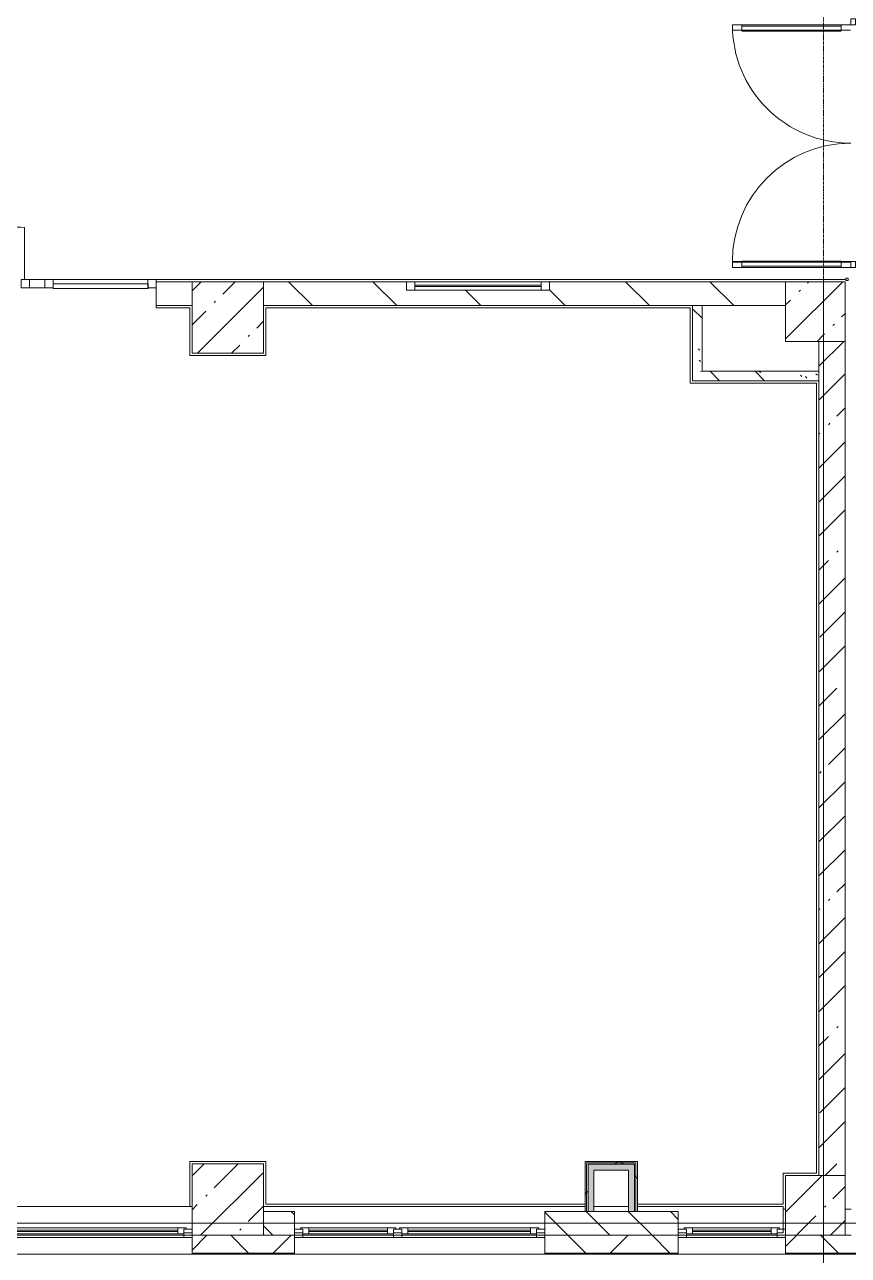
# Model space of a CAD drawing. Header units: millimetres. Extents: x 81610 to 276841, y -8553 to 29000.
# Drawn here: x 181436 to 188348, y -269 to 10057 of the extents above; entities that cross this region are included whole.
import ezdxf

# ---------------------------------------------------------------- set-up
doc = ezdxf.new("R2010")
doc.units = ezdxf.units.MM
doc.linetypes.add('Осевая', pattern=[31.75, 6.35, -4.7625, 15.875, -4.7625])
for name, color, linetype, lineweight, true_color in [('A-DETL-GENF-3', 7, 'Continuous', 5, 0xaaaaaa), ('A-DOOR-4', 7, 'Continuous', 5, 0xaaaaaa), ('A-FLOR-2', 7, 'Continuous', 5, 0xaaaaaa), ('I-WALL-2', 7, 'Continuous', 5, 0xe7e7e7), ('I-WALL-6', 7, 'Continuous', 5, 0x787878)]:
    doc.layers.add(name, color=color, linetype=linetype, lineweight=lineweight, true_color=true_color)
for name, color, linetype, lineweight in [('A-GLAZ-3', 7, 'Continuous', 5), ('A-GLAZ-CURT-2', 7, 'Continuous', 5), ('A-GLAZ-CWMG-2', 7, 'Continuous', 5), ('A-WALL', 7, 'Continuous', 9), ('A-WALL-5', 7, 'Continuous', 5), ('I-WALL-4', 7, 'Continuous', 5), ('S-COLS-3', 7, 'Continuous', 5), ('Оси', 7, 'Continuous', 9), ('Оси-2', 7, 'Осевая', 9)]:
    doc.layers.add(name, color=color, linetype=linetype, lineweight=lineweight)
pattern_1 = [(135, (149830.96, 0), (-377.171, -377.171), [533.4, -88.9, 17.78, -88.9]), (135, (149830.96, 376.94), (-377.171, -377.171), []), (50, (149830.96, 0), (637.6445, -55.7866), [66.675, -733.425]), (355, (149830.96, 0), (-123.349, 668.699), [53.34, -586.74]), (100.451, (149884.1, -4.65), (514.299, 612.908), [56.665, -623.315]), (46.184, (149830.96, 177.8), (948.776, -147.15), [100.012, -1100.137]), (96.636, (149910, 165.5), (830.91, 865.997), [84.998, -934.973]), (351.184, (149831, 177.8), (830.918, 865.988), [80.01, -880.11]), (21, (149919.86, 133.35), (530.6506, -357.928), [66.675, -733.425]), (326, (149919.86, 133.35), (216.308, 644.658), [53.34, -586.74]), (71.451, (149964.1, 103.5), (746.96, 286.724), [56.665, -623.315]), (37.5, (149830.96, 0), (10.8105, 295.9426), [16.764, -562.864, 16.764, -578.866, -588.962]), (37.5, (149830.96, 0), (10.8105, 295.9426), [-1175.258, 16.764, -572.198]), (7.5, (149830.96, 0), (233.8692, 350.6318), [16.764, -322.834, 16.764, -549.529, -224.472]), (7.5, (149830.96, 0), (233.8692, 350.6318), [-905.891, 16.764, -207.708]), (327.5, (149632.7, 0), (474.5678, -20.0513), [16.764, -205.486, 16.764, -676.656, -920.115]), (327.5, (149632.7, 0), (474.5678, -20.0513), [-915.67, 16.764, -903.351]), (317.5, (149543.8, 0), (518.452, 88.9934), [16.764, -272.161, 16.764, -443.738, -653.415]), (317.5, (149543.8, 0), (518.452, 88.9934), [-749.427, 16.764, -636.651])]
pattern_2 = [(135, (149830.96, 0), (-353.5534, -353.5534), [])]
pattern_3 = [(45, (149830.96, 0), (-530.33, 530.33), []), (135, (149830.96, 0), (-530.33, -530.33), [])]

# ---------------------------------------------------------------- blocks, each defined once
blk = doc.blocks.new('BSC_Колонна _Прямоугольная - 600х600-V46-1_11_3_птичка')
at = {"layer": 'S-COLS-3'}
h = blk.add_hatch(dxfattribs=at)
h.set_pattern_fill('FP_93', color=256, style=0, pattern_type=2)
h.set_pattern_definition([(45, (-33310, -7600), (-285.123, 285.123), []), (45, (-33024.88, -7600), (-285.123, 285.123), [504.031, -100.806, 16.764, -84.042])])
h.paths.add_polyline_path([(300, -300), (300, 300), (-300, 300), (-300, -300)])
for p, q in [((300, 300), (-300, 300)), ((-300, 300), (-300, -300)), ((300, -300), (300, 300)), ((-300, -300), (300, -300))]:
    blk.add_line(p, q, dxfattribs=at)
blk = doc.blocks.new('BSC_Колонна _Прямоугольная - 600х600-V47-1_11_3_птичка')
at = {"layer": 'S-COLS-3'}
h = blk.add_hatch(dxfattribs=at)
h.set_pattern_fill('FP_94', color=256, style=0, pattern_type=2)
h.set_pattern_definition([(45, (-33310, -200), (-285.123, 285.123), []), (45, (-33024.88, -200), (-285.123, 285.123), [504.031, -100.806, 16.764, -84.042])])
h.paths.add_polyline_path([(300, -300), (300, 300), (-300, 300), (-300, -300)])
for p, q in [((300, 300), (-300, 300)), ((-300, 300), (-300, -300)), ((300, -300), (300, 300)), ((-300, -300), (300, -300))]:
    blk.add_line(p, q, dxfattribs=at)
blk = doc.blocks.new('120_Окно_СКБ_2Ст - 120_Окно_СКБ_2Ст 2100х2500 _мал створка справа_-22445857-1_11_3_птичка')
at = {"layer": 'A-GLAZ-3'}
for p, q in [((-1050, -127), (-1050, -57)), ((-1050, -57), (-980, -57)), ((1050, -57), (-1050, -57)), ((-980, -57), (-980, -127)), ((150, -87), (-980, -87)), ((-980, -87), (-980, -127)), ((-930, -137), (-930, -87)), ((100, -137), (100, -87)), ((150, -127), (150, -57)), ((150, -57), (220, -57)), ((150, -127), (150, -87)), ((220, -57), (220, -127)), ((980, -87), (220, -87)), ((220, -87), (220, -127)), ((270, -137), (270, -87)), ((930, -137), (930, -87)), ((980, -127), (980, -57)), ((980, -57), (1050, -57)), ((980, -127), (980, -87)), ((1050, -57), (1050, -127)), ((-980, -127), (-1050, -127)), ((-1050, -127), (-1000, -127)), ((-980, -127), (-1000, -127)), ((-1000, -127), (-1000, -137)), ((-1000, -137), (170, -137)), ((170, -137), (-1000, -137)), ((-930, -107), (100, -107)), ((100, -117), (-930, -117)), ((220, -127), (150, -127)), ((170, -127), (150, -127)), ((170, -127), (200, -127)), ((170, -137), (170, -127)), ((220, -127), (200, -127)), ((200, -127), (200, -137)), ((200, -137), (1000, -137)), ((1000, -137), (200, -137)), ((270, -107), (930, -107)), ((930, -117), (270, -117)), ((1050, -127), (980, -127)), ((1000, -127), (980, -127)), ((1000, -127), (1050, -127)), ((1000, -137), (1000, -127))]:
    blk.add_line(p, q, dxfattribs=at)
blk = doc.blocks.new('Дверь_Витражная_остекление_ - ДВН_ДАО_Главный вход_1800 в свету 5-32258809-1_11_3_птичка')
at = {"layer": 'A-DETL-GENF-3'}
for p, q in [((-993, -1013), (-993, -21)), ((-993, -21), (-993, -1013)), ((-993, -100), (-948, -100)), ((-983, -933), (-983, -100)), ((-948, -1013), (-948, -21)), ((-948, -1013), (-948, -21)), ((-939, -933), (-939, -100)), ((989, -933), (989, -100)), ((998, -1013), (998, -20)), ((998, -20), (998, -1013)), ((1043, -100), (998, -100)), ((1033, -933), (1033, -100)), ((1043, -1013), (1043, -20)), ((1043, -1013), (1043, -20)), ((-993, -933), (-948, -933)), ((-993, -1013), (-948, -1013)), ((-993, -1013), (-948, -1013)), ((1043, -933), (998, -933)), ((1043, -1013), (998, -1013)), ((998, -1013), (1043, -1013))]:
    blk.add_line(p, q, dxfattribs=at)
at = {"layer": 'A-DOOR-4'}
for p, q in [((-1043, 20), (-993, 20)), ((-1043, -20), (-1043, 20)), ((-993, 20), (-993, -20)), ((993, 20), (1043, 20)), ((993, -20), (993, 20)), ((1043, 20), (1043, -20)), ((-993, -20), (-1043, -20)), ((-993, -1013), (-993, -21)), ((1043, -20), (993, -20)), ((993, -1013), (993, -21))]:
    blk.add_line(p, q, dxfattribs=at)
for centre, start, end in [((-993, -20), 270, 0), ((993, -20), 180, 270)]:
    blk.add_arc(centre, 993, start, end, dxfattribs=at)
blk = doc.blocks.new('BSC_Колонна _Прямоугольная - 500х500-V97-1_11_3_птичка')
at = {"layer": 'S-COLS-3'}
h = blk.add_hatch(dxfattribs=at)
h.set_pattern_fill('FP_128', color=256, style=0, pattern_type=2)
h.set_pattern_definition([(45, (-38240, -150), (-285.123, 285.123), []), (45, (-37954.88, -150), (-285.123, 285.123), [504.031, -100.806, 16.764, -84.042])])
h.paths.add_polyline_path([(250, -250), (250, 250), (-250, 250), (-250, -250), (160, -250)])
for p, q in [((250, 250), (-250, 250)), ((-250, 250), (-250, -250)), ((250, -250), (250, 250)), ((-250, -250), (250, -250))]:
    blk.add_line(p, q, dxfattribs=at)
blk = doc.blocks.new('BSC_Колонна _Прямоугольная - 500х500-V98-1_11_3_птичка')
at = {"layer": 'S-COLS-3'}
h = blk.add_hatch(dxfattribs=at)
h.set_pattern_fill('FP_129', color=256, style=0, pattern_type=2)
h.set_pattern_definition([(45, (-38240, -7650), (-285.123, 285.123), []), (45, (-37954.88, -7650), (-285.123, 285.123), [504.031, -100.806, 16.764, -84.042])])
h.paths.add_polyline_path([(30, -250), (250, -250), (250, 250), (-250, 250), (-250, -250), (10, -250)])
for p, q in [((250, 250), (-250, 250)), ((-250, 250), (-250, -250)), ((250, -250), (250, 250)), ((-250, -250), (250, -250))]:
    blk.add_line(p, q, dxfattribs=at)
blk = doc.blocks.new('120_Окно_СКБ_2Ст - 120_Окно_СКБ_2Ст 2800х2500_створка_-22445922-1_11_3_птичка')
at = {"layer": 'A-GLAZ-3'}
for p, q in [((-1400, -127), (-1400, -57)), ((-1400, -57), (-1330, -57)), ((1400, -57), (-1400, -57)), ((-1330, -57), (-1330, -127)), ((500, -87), (-1330, -87)), ((-1330, -87), (-1330, -127)), ((-1280, -137), (-1280, -87)), ((450, -137), (450, -87)), ((500, -127), (500, -57)), ((500, -57), (570, -57)), ((500, -127), (500, -87)), ((570, -57), (570, -127)), ((1330, -87), (570, -87)), ((570, -87), (570, -127)), ((620, -137), (620, -87)), ((1280, -137), (1280, -87)), ((1330, -127), (1330, -57)), ((1330, -57), (1400, -57)), ((1330, -127), (1330, -87)), ((1400, -57), (1400, -127)), ((-1330, -127), (-1400, -127)), ((-1400, -127), (-1350, -127)), ((-1330, -127), (-1350, -127)), ((-1350, -127), (-1350, -137)), ((-1350, -137), (520, -137)), ((520, -137), (-1350, -137)), ((-1280, -107), (450, -107)), ((450, -117), (-1280, -117)), ((570, -127), (500, -127)), ((520, -127), (500, -127)), ((520, -127), (550, -127)), ((520, -137), (520, -127)), ((570, -127), (550, -127)), ((550, -127), (550, -137)), ((550, -137), (1350, -137)), ((1350, -137), (550, -137)), ((620, -107), (1280, -107)), ((1280, -117), (620, -117)), ((1400, -127), (1330, -127)), ((1350, -127), (1330, -127)), ((1350, -127), (1400, -127)), ((1350, -137), (1350, -127))]:
    blk.add_line(p, q, dxfattribs=at)
blk = doc.blocks.new('120_Окно_СКБ_1Ст - 120_Окно_СКБ_1Ст 900х2500_h_-V127-1_11_3_птичка')
at = {"layer": 'A-GLAZ-3'}
for p, q in [((-450, -127), (-450, -57)), ((-450, -57), (-380, -57)), ((450, -57), (-450, -57)), ((-380, -57), (-380, -127)), ((380, -87), (-380, -87)), ((-380, -87), (-380, -127)), ((-330, -137), (-330, -87)), ((330, -137), (330, -87)), ((380, -127), (380, -57)), ((380, -57), (450, -57)), ((380, -127), (380, -87)), ((450, -57), (450, -127)), ((-380, -127), (-450, -127)), ((-450, -127), (-400, -127)), ((-380, -127), (-400, -127)), ((-400, -127), (-400, -137)), ((-400, -137), (400, -137)), ((400, -137), (-400, -137)), ((-330, -107), (330, -107)), ((330, -117), (-330, -117)), ((450, -127), (380, -127)), ((400, -127), (380, -127)), ((400, -127), (450, -127)), ((400, -137), (400, -127))]:
    blk.add_line(p, q, dxfattribs=at)
blk = doc.blocks.new('Прямоугольный импост - 50 x 70 мм-31700031-1_11_3_птичка')
at = {"layer": 'A-GLAZ-CWMG-2'}
for p, q in [((-70, 35), (0, 35)), ((-70, -35), (-70, 35)), ((0, 35), (0, -35)), ((0, -35), (-70, -35))]:
    blk.add_line(p, q, dxfattribs=at)
blk = doc.blocks.new('Системная панель - Стемалит - 40мм-31720939-1_11_3_птичка')
at = {"layer": 'A-GLAZ-CURT-2'}
for p, q in [((65, 35), (-65, 35)), ((-65, 35), (-65, -35)), ((65, -35), (65, 35)), ((-65, -35), (65, -35))]:
    blk.add_line(p, q, dxfattribs=at)
blk = doc.blocks.new('Прямоугольный импост - 50 x 70 мм-31687886-1_11_3_птичка')
at = {"layer": 'A-GLAZ-CWMG-2'}
for p, q in [((-35, 35), (35, 35)), ((-35, -35), (-35, 35)), ((35, 35), (35, -35)), ((35, -35), (-35, -35))]:
    blk.add_line(p, q, dxfattribs=at)
blk = doc.blocks.new('Системная панель - Стекло - 40мм-V162-1_11_3_птичка')
at = {"layer": 'A-GLAZ-CURT-2'}
h = blk.add_hatch(dxfattribs=at)
h.set_pattern_fill('FP_182', color=256, style=0, pattern_type=2)
h.set_pattern_definition([(45, (-32742.5, -7383), (-1414.21, 1414.21), [1000, -3000]), (45, (-33742.5, -7883), (-1414.21, 1414.21), [3000, -1000]), (45, (-31742.5, -8383), (-1414.21, 1414.21), [1000, -3000])])
h.paths.add_polyline_path([(-335, -40), (398, -35), (398, 0), (-398, 0), (-398, -40)])
for p, q in [((398, 0), (-398, 0)), ((-398, 0), (-398, -40)), ((398, -40), (398, 0)), ((-398, -40), (398, -40))]:
    blk.add_line(p, q, dxfattribs=at)
blk = doc.blocks.new('Прямоугольный импост - 50 x 70 мм-31702100-1_11_3_птичка')
at = {"layer": 'A-GLAZ-CWMG-2'}
for p, q in [((-35, 35), (35, 35)), ((-35, -35), (-35, 35)), ((35, 35), (35, -35)), ((35, -35), (-35, -35))]:
    blk.add_line(p, q, dxfattribs=at)
blk = doc.blocks.new('Прямоугольный импост - 50 x 70 мм-31720914-1_11_3_птичка')
at = {"layer": 'A-GLAZ-CWMG-2'}
blk.add_line((24940, 7918), (24145, 7918), dxfattribs=at)
blk = doc.blocks.new('120_Окно_СКБ_1Ст - 120_Окно_СКБ_1Ст 400х1200 EI30-24228909-1_11_3_птичка')
at = {"layer": 'A-GLAZ-3'}
for p, q in [((-600, 30), (-600, 100)), ((-600, 100), (-530, 100)), ((600, 100), (-600, 100)), ((-530, 30), (-600, 30)), ((-600, 30), (600, 30)), ((-530, 100), (-530, 30)), ((530, 70), (-530, 70)), ((530, 60), (-530, 60)), ((530, 30), (530, 100)), ((530, 100), (600, 100)), ((600, 30), (530, 30)), ((600, 100), (600, 30))]:
    blk.add_line(p, q, dxfattribs=at)

msp = doc.modelspace()

# ---------------------------------------------------------------- hatches: boundary and pattern name
at = {"layer": 'A-WALL-5'}
h = msp.add_hatch(dxfattribs=at)
h.set_pattern_fill('FP_76', color=256, style=0, pattern_type=2)
h.set_pattern_definition([(135, (149830.96, 0), (-176.7767, -176.7767), [])])
h.paths.add_polyline_path([(183441, -100), (183701, -100), (183701, 100), (183441, 100), (183441, -99.8)])
h.paths.add_polyline_path([(186886.2, -100), (186921, -100), (186921, 100), (185801, 100), (185801, -100), (185956.7, -100)])
h = msp.add_hatch(dxfattribs=at)
h.set_pattern_fill('FP_65', color=256, style=0, pattern_type=2)
h.set_pattern_definition([(45, (149830.96, 0), (-353.5534, 353.5534), []), (135, (149830.96, 0), (-353.5534, -353.5534), [])])
h.paths.add_polyline_path([(225524.8, -250), (225531, -250), (225531, -100), (223811, -100), (223811, -250), (225523, -250)])
h.paths.add_polyline_path([(217558.9, -250), (220491, -250), (220491, -100), (216891, -100), (216891, -250)])
h.paths.add_polyline_path([(222067, -250), (222111, -250), (222111, -100), (221391, -101.8), (221391, -250), (221911, -250)])
h.paths.add_polyline_path([(211441, -250), (211441, -100), (210741, -100), (210741, -250), (211052.5, -250)])
h.paths.add_polyline_path([(213541, -250), (214091, -250), (214091, -100), (213541, -100), (213541, -121.3)])
h.paths.add_polyline_path([(209841, -250), (209841, -100), (209091, -100), (209091, -250)])
h.paths.add_polyline_path([(206991, -250), (206991, -100), (206241, -100), (206241, -250), (206405.2, -250)])
h.paths.add_polyline_path([(214991, -250), (215991, -250), (215991, -100), (214991, -100), (214991, -118)])
h.paths.add_polyline_path([(201702.5, -250), (203141, -250), (203141, -100), (201702.5, -100), (201702.5, -150.7)])
h.paths.add_polyline_path([(199602.5, -250), (199602.5, -100), (198891, -100), (198891, -250), (198969.4, -250)])
h.paths.add_polyline_path([(197991, -250), (197991, -100), (197241, -100), (197241, -250)])
h.paths.add_polyline_path([(194141, -250), (194141, -100), (192568.5, -100), (192568.5, -250), (193392.5, -250)])
h.paths.add_polyline_path([(190468.5, -250), (190468.5, -100), (189771, -100), (189771, -250)])
h.paths.add_polyline_path([(188871, -250), (188871, -100), (187821, -100), (187821, -250), (188745.1, -250)])
h.paths.add_polyline_path([(186921, -250), (186921, -100), (185801, -100), (185801, -250), (186886.2, -250)])
h.paths.add_polyline_path([(183701, -250), (183701, -100), (182841, -100), (182841, -250)])
h.paths.add_polyline_path([(180041, -250), (180041, -100), (179040.7, -100), (179040.7, -250), (179450.4, -250)])
h.paths.add_polyline_path([(178140.7, -250), (178140.7, -100), (177141, -100), (177141, -250)])
h.paths.add_polyline_path([(171441, -250), (172466, -250), (172466, -100), (171441, -100), (171441, -226)])
h.paths.add_polyline_path([(165441, -250), (165441, -100), (164691, -100), (164691, -250)])
h.paths.add_polyline_path([(176241, -250), (176241, -100), (175266, -100), (175266, -250), (175732.5, -250)])
h.paths.add_polyline_path([(166341, -250), (167091, -250), (167091, -100), (166341, -100), (166341, -238.7)])
h.paths.add_polyline_path([(169191, -250), (170541, -250), (170541, -100), (169191, -100), (169191, -231.6)])
h.paths.add_polyline_path([(150636.6, -250), (153561, -250), (153561, -100), (149571, -100), (149571, -250), (149941, -250)])
h.paths.add_polyline_path([(157491, -250), (158090.7, -250), (158090.7, -100), (156661, -100), (156661, -250), (157143, -250)])
h.paths.add_polyline_path([(161841, -250), (162591, -248), (162591, -100), (161841, -100), (161841, -249.9)])
h.paths.add_polyline_path([(159741, -250), (159741, -100), (158990.7, -100), (158990.7, -250), (159001.9, -250)])
at = {"layer": 'I-WALL-2'}
for points in [[(186163.6, 100), (186213.6, 100), (186213.6, 495), (186163.6, 495), (186163.6, 120)], [(186213.6, 445), (186553.6, 445), (186553.6, 495), (186213.6, 495)], [(186553.6, 100), (186553.6, 445), (186503.6, 445), (186503.6, 100)]]:
    msp.add_hatch(color=256, dxfattribs=at).paths.add_polyline_path(points)
at = {"layer": 'I-WALL-4'}
h = msp.add_hatch(dxfattribs=at)
h.set_pattern_fill('FP_75', color=256, style=0, pattern_type=2)
h.set_pattern_definition(pattern_2)
h.paths.add_polyline_path([(179640.7, 7700), (180041, 7700), (180041, 7900), (179640.7, 7900), (179640.7, 7754.5)])
h.paths.add_polyline_path([(182822.4, 7700), (182841, 7700), (182841, 7900), (182541, 7900), (182541, 7700), (182822.3, 7700)])
h = msp.add_hatch(dxfattribs=at)
h.set_pattern_fill('FP_75', color=256, style=0, pattern_type=2)
h.set_pattern_definition(pattern_2)
h.paths.add_polyline_path([(184641, 7700), (187821, 7700), (187815.7, 7900), (185841, 7900), (185841, 7830), (184641, 7833.3), (184641, 7900), (183441, 7900), (183441, 7700), (184097.8, 7700)])
h = msp.add_hatch(dxfattribs=at)
h.set_pattern_fill('FP_45', color=256, style=0, pattern_type=2)
h.set_pattern_definition([(45, (149830.96, 0), (-285.123, 285.123), []), (45, (150116.1, 0), (-285.123, 285.123), [504.031, -100.806, 16.764, -84.042])])
h.paths.add_polyline_path([(188101, 400), (188321, 400), (188321, 7400), (188101, 7400), (188101, 413.8)])
h = msp.add_hatch(dxfattribs=at)
h.set_pattern_fill('FP_181', color=256, style=0, pattern_type=2)
h.set_pattern_definition(pattern_3)
h.paths.add_polyline_path([(186138.6, 100), (186151.1, 100), (186151.1, 520), (186138.6, 519.9), (186138.6, 120)])
h = msp.add_hatch(dxfattribs=at)
h.set_pattern_fill('FP_181', color=256, style=0, pattern_type=2)
h.set_pattern_definition(pattern_3)
h.paths.add_polyline_path([(186503.6, 507.5), (186578.6, 507.5), (186578.6, 520), (186151.1, 520), (186151.1, 507.5), (186213.6, 507.5)])
h = msp.add_hatch(dxfattribs=at)
h.set_pattern_fill('FP_181', color=256, style=0, pattern_type=2)
h.set_pattern_definition(pattern_3)
h.paths.add_polyline_path([(186163.6, 100), (186163.6, 507.5), (186151.1, 507.5), (186151.1, 100)])
h = msp.add_hatch(dxfattribs=at)
h.set_pattern_fill('FP_181', color=256, style=0, pattern_type=2)
h.set_pattern_definition(pattern_3)
h.paths.add_polyline_path([(186566.1, 495), (186566.1, 507.5), (186163.6, 507.5), (186163.6, 495), (186553.6, 495)])
h = msp.add_hatch(dxfattribs=at)
h.set_pattern_fill('FP_181', color=256, style=0, pattern_type=2)
h.set_pattern_definition(pattern_3)
h.paths.add_polyline_path([(186566.1, 100), (186566.1, 495), (186553.6, 495), (186553.6, 100)])
h = msp.add_hatch(dxfattribs=at)
h.set_pattern_fill('FP_181', color=256, style=0, pattern_type=2)
h.set_pattern_definition(pattern_3)
h.paths.add_polyline_path([(186578.6, 100), (186578.6, 507.5), (186566.1, 507.5), (186566.1, 100)])
at = {"layer": 'I-WALL-6'}
h = msp.add_hatch(dxfattribs=at)
h.set_pattern_fill('FP_74', color=256, style=0, pattern_type=2)
h.set_pattern_definition(pattern_1)
h.paths.add_polyline_path([(187121, 7070), (187121, 7700), (187041, 7700), (187041, 7070)])
h = msp.add_hatch(dxfattribs=at)
h.set_pattern_fill('FP_74', color=256, style=0, pattern_type=2)
h.set_pattern_definition(pattern_1)
h.paths.add_polyline_path([(187821, 7070), (188101, 7070), (188101, 7150), (187121, 7150), (187121, 7070), (187815.7, 7070)])

# ---------------------------------------------------------------- linework, layer by layer
at = {"layer": 'A-FLOR-2'}
for p, q in [((181436, 7918), (181436, 8355.2)), ((181436, 7920), (188326, 7920)), ((182541, 7680), (182541, 7700)), ((182822.3, 7680), (182541, 7680)), ((182822.3, 7280), (182822.3, 7680)), ((187021, 7680), (183461, 7680)), ((183461, 7680), (183461, 7280)), ((187021, 7050), (187021, 7680)), ((183461, 7280), (182822.3, 7280)), ((188081, 7050), (187021, 7050)), ((188081, 420), (188081, 7050)), ((182821, 140), (182821, 520)), ((182821, 520), (183461, 520)), ((183461, 520), (183461, 160)), ((186579.6, 520), (186579.6, 160)), ((187801, 160), (187801, 420)), ((187801, 420), (188081, 420)), ((183461, 160), (186138.6, 160)), ((186579.6, 160), (187801, 160)), ((187801, 120), (187815.7, 120)), ((188321, 120), (188371, 120))]:
    msp.add_line(p, q, dxfattribs=at)
msp.add_arc((181386, 7913), 445, 83.54865, 149.34163, dxfattribs=at)
at = {"layer": 'A-WALL'}
for p, q in [((187121, 7700), (187041, 7700)), ((188101, 7070), (188101, 7150)), ((186151.1, 507.5), (186151.1, 100)), ((186566.1, 507.5), (186151.1, 507.5)), ((186163.6, 495), (186163.6, 100)), ((186553.6, 495), (186163.6, 495)), ((186553.6, 100), (186553.6, 495)), ((186566.1, 100), (186566.1, 507.5)), ((183701, -100), (183441, -100)), ((186921, -100), (185801, -100)), ((182841, -250), (183701, -250)), ((182841, -253), (183701, -253)), ((185801, -250), (186921, -250)), ((185801, -253), (186921, -253)), ((187821, -250), (188871, -250)), ((187821, -253), (188871, -253))]:
    msp.add_line(p, q, dxfattribs=at)
at = {"layer": 'A-WALL-5'}
for p, q in [((188346, 7931), (188326, 7931)), ((188326, 7931), (188326, 7911)), ((188326, 7911), (188346, 7911)), ((188346, 7911), (188346, 7931)), ((183701, 100), (183441, 100)), ((183701, -258), (183701, 100)), ((186921, 100), (185801, 100)), ((185801, 100), (185801, -258)), ((186921, -258), (186921, 100)), ((180041, -100), (182841, -100)), ((182841, -100), (182841, -258)), ((183701, -100), (185801, -100)), ((186921, -100), (187821, -100)), ((187821, -100), (187821, -258)), ((188371, -100), (188321, -100)), ((179040.7, -258), (198891, -258))]:
    msp.add_line(p, q, dxfattribs=at)
at = {"layer": 'I-WALL-4'}
for p, q in [((182841, 7900), (182541, 7900)), ((182541, 7900), (182541, 7700)), ((184641, 7900), (183441, 7900)), ((187821, 7900), (185841, 7900)), ((182541, 7700), (182841, 7700)), ((183441, 7700), (187041, 7700)), ((187041, 7700), (187041, 7070)), ((187121, 7150), (187121, 7700)), ((187121, 7700), (187821, 7700)), ((188101, 7400), (188101, 7150)), ((188321, 400), (188321, 7400)), ((188101, 7150), (187121, 7150)), ((187041, 7070), (188101, 7070)), ((188101, 7070), (188101, 400)), ((186138.6, 520), (186138.6, 100)), ((186578.6, 520), (186138.6, 520)), ((186578.6, 100), (186578.6, 520)), ((186213.6, 100), (186213.6, 445)), ((186213.6, 445), (186503.6, 445)), ((186503.6, 445), (186503.6, 100)), ((180040, 140), (182841, 140)), ((183441, 140), (186138.6, 140)), ((186213.6, 140), (186503.6, 140)), ((186578.6, 140), (187801, 140)), ((187801, -80), (187801, 140)), ((182841, -80), (182771, -80)), ((183771, -80), (183701, -80)), ((184601, -80), (184531, -80)), ((185801, -80), (185731, -80)), ((186991, -80), (186921, -80)), ((187801, -80), (187751, -80))]:
    msp.add_line(p, q, dxfattribs=at)
at = {"layer": 'Оси'}
for p, q in [((188141, -4552.8), (188141, 7947.2)), ((176091, 0), (188591, 0))]:
    msp.add_line(p, q, dxfattribs=at)
at = {"layer": 'Оси-2'}
msp.add_line((188141, 7947.2), (188141, 11299.7), dxfattribs=at)

# ---------------------------------------------------------------- block references
at = {"layer": 'A-DOOR-4', "rotation": 269.9999999999999}
msp.add_blockref('Дверь_Витражная_остекление_ - ДВН_ДАО_Главный вход_1800 в свету 5-32258809-1_11_3_птичка', (188388, 9062.5), dxfattribs=at)
at = {"layer": 'A-GLAZ-3'}
msp.add_blockref('120_Окно_СКБ_1Ст - 120_Окно_СКБ_1Ст 400х1200 EI30-24228909-1_11_3_птичка', (185241, 7800), dxfattribs=at)
at = {"layer": 'A-GLAZ-3', "rotation": 180}
for name, p in [('120_Окно_СКБ_2Ст - 120_Окно_СКБ_2Ст 2800х2500_створка_-22445922-1_11_3_птичка', (181441, -175)), ('120_Окно_СКБ_2Ст - 120_Окно_СКБ_2Ст 2100х2500 _мал створка справа_-22445857-1_11_3_птичка', (184751, -175)), ('120_Окно_СКБ_1Ст - 120_Окно_СКБ_1Ст 900х2500_h_-V127-1_11_3_птичка', (187371, -175))]:
    msp.add_blockref(name, p, dxfattribs=at)
at = {"layer": 'A-GLAZ-CURT-2'}
for name, p in [('Системная панель - Стемалит - 40мм-31720939-1_11_3_птичка', (181541, 7883)), ('Системная панель - Стекло - 40мм-V162-1_11_3_птичка', (182073.5, 7883))]:
    msp.add_blockref(name, p, dxfattribs=at)
at = {"layer": 'A-GLAZ-CWMG-2', "extrusion": (0, 0, -1), "rotation": 180}
for name, p in [('Прямоугольный импост - 50 x 70 мм-31687886-1_11_3_птичка', (-181441, 7883)), ('Прямоугольный импост - 50 x 70 мм-31702100-1_11_3_птичка', (-181641, 7883)), ('Прямоугольный импост - 50 x 70 мм-31700031-1_11_3_птичка', (-182541, 7883))]:
    msp.add_blockref(name, p, dxfattribs=at)
at = {"layer": 'A-GLAZ-CWMG-2'}
msp.add_blockref('Прямоугольный импост - 50 x 70 мм-31720914-1_11_3_птичка', (157531, 0), dxfattribs=at)
at = {"layer": 'S-COLS-3'}
for name, p in [('BSC_Колонна _Прямоугольная - 600х600-V46-1_11_3_птичка', (183141, 7600)), ('BSC_Колонна _Прямоугольная - 500х500-V98-1_11_3_птичка', (188071, 7650)), ('BSC_Колонна _Прямоугольная - 600х600-V47-1_11_3_птичка', (183141, 200)), ('BSC_Колонна _Прямоугольная - 500х500-V97-1_11_3_птичка', (188071, 150))]:
    msp.add_blockref(name, p, dxfattribs=at)

doc.saveas('drawing.dxf')
